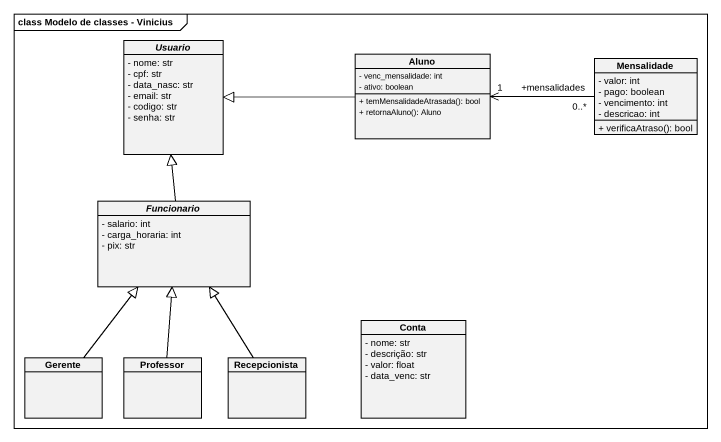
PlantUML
@startuml
mainframe class Modelo de classes - Vinicius
hide circle
hide empty members
skinparam classAttributeIconSize 0
abstract class Usuario {
  - nome: str
  - cpf: str
  - data_nasc: str
  - email: str
  - codigo: str
  - senha: str
}
class Aluno {
  - venc_mensalidade: int
  - ativo: boolean
  + temMensalidadeAtrasada(): bool
  + retornaAluno(): Aluno
}
class Mensalidade {
  - valor: int
  - pago: boolean
  - vencimento: int
  - descricao: int
  + verificaAtraso(): bool
}
abstract class Funcionario {
  - salario: int
  - carga_horaria: int
  - pix: str
}
class Conta {
  - nome: str
  - descrição: str
  - valor: float
  - data_venc: str
}
class Gerente
class Professor
class Recepcionista
Aluno -left-|> Usuario
Mensalidade "+mensalidades\n0..*" -left-> "1" Aluno
Funcionario -up-|> Usuario
Gerente -up-|> Funcionario
Professor -up-|> Funcionario
Recepcionista -up-|> Funcionario
@enduml
